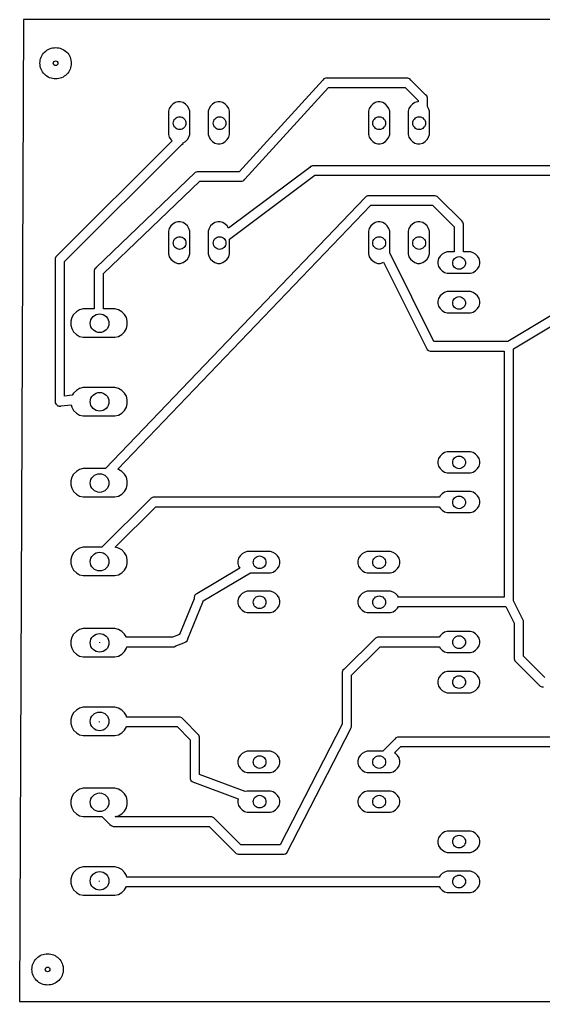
# Model space of a CAD drawing. Extents: x 0.23 to 3.83, y -3 to -0.54.
# Drawn here: x 0.234 to 1.544, y -3 to -0.543 of the extents above; entities that cross this region are included whole.
import ezdxf

# ---------------------------------------------------------------- set-up
doc = ezdxf.new("R2010")
doc.units = 0
doc.header["$LTSCALE"] = 100
doc.layers.add('LAYER_1', color=1, linetype='CONTINUOUS')
doc.layers.add('LAYER_2', color=7, linetype='CONTINUOUS')

msp = doc.modelspace()

# ---------------------------------------------------------------- linework, layer by layer
at = {"layer": 'LAYER_1', "color": 7}
msp.add_lwpolyline([(0.234427, -3.000424), (3.819427, -3.000424), (3.829427, -0.542924), (0.244427, -0.542924), (0.234427, -3.000424)], close=True, dxfattribs=at)
for points in [[(0.285261, -0.652091, -0.199588), (0.296732, -0.624396, -0.199589), (0.324427, -0.612924)], [(0.324427, -0.612924, -0.199589), (0.352122, -0.624396, -0.199589), (0.363594, -0.652091)], [(0.324427, -0.691258, -0.199589), (0.296732, -0.679786, -0.199589), (0.285261, -0.652091)], [(0.318594, -0.652091, -0.199588), (0.320302, -0.647966, -0.199589), (0.324427, -0.646258)], [(0.318594, -0.652091, -0.199588), (0.320302, -0.647966, -0.199589), (0.324427, -0.646258)], [(0.324427, -0.657924, -0.199589), (0.320302, -0.656216, -0.199589), (0.318594, -0.652091)], [(0.324427, -0.657924, -0.199589), (0.320302, -0.656216, -0.199589), (0.318594, -0.652091)], [(0.324427, -0.646258, -0.199589), (0.328552, -0.647966, -0.199589), (0.330261, -0.652091)], [(0.324427, -0.646258, -0.199589), (0.328552, -0.647966, -0.199589), (0.330261, -0.652091)], [(0.330261, -0.652091, -0.199589), (0.328552, -0.656216, -0.199588), (0.324427, -0.657924)], [(0.363594, -0.652091, -0.199589), (0.352122, -0.679786, -0.199588), (0.324427, -0.691258)], [(0.330261, -0.652091, -0.199589), (0.328552, -0.656216, -0.199588), (0.324427, -0.657924)], [(0.618594, -0.802091, -0.199588), (0.623231, -0.790895, -0.199589), (0.634427, -0.786258)], [(0.634427, -0.786258, -0.199589), (0.645623, -0.790895, -0.199589), (0.650261, -0.802091)], [(0.718594, -0.802091, -0.199588), (0.723231, -0.790895, -0.199589), (0.734427, -0.786258)], [(0.734427, -0.786258, -0.199589), (0.745623, -0.790895, -0.199589), (0.750261, -0.802091)], [(1.117761, -0.802091, -0.199589), (1.122398, -0.790895, -0.199589), (1.133594, -0.786258)], [(1.133594, -0.786258, -0.199589), (1.14479, -0.790895, -0.199588), (1.149427, -0.802091)], [(1.217761, -0.802091, -0.199589), (1.222398, -0.790895, -0.199589), (1.233594, -0.786258)], [(1.233594, -0.786258, -0.199589), (1.24479, -0.790895, -0.199588), (1.249427, -0.802091)], [(0.634427, -0.817924, -0.199589), (0.623231, -0.813287, -0.199589), (0.618594, -0.802091)], [(0.650261, -0.802091, -0.199589), (0.645623, -0.813287, -0.199588), (0.634427, -0.817924)], [(0.734427, -0.817924, -0.199589), (0.723231, -0.813287, -0.199589), (0.718594, -0.802091)], [(0.750261, -0.802091, -0.199589), (0.745623, -0.813287, -0.199588), (0.734427, -0.817924)], [(1.133594, -0.817924, -0.199588), (1.122398, -0.813287, -0.199589), (1.117761, -0.802091)], [(1.149427, -0.802091, -0.199589), (1.14479, -0.813287, -0.199589), (1.133594, -0.817924)], [(1.233594, -0.817924, -0.199588), (1.222398, -0.813287, -0.199589), (1.217761, -0.802091)], [(1.249427, -0.802091, -0.199589), (1.24479, -0.813287, -0.199589), (1.233594, -0.817924)], [(0.618594, -1.102091, -0.199588), (0.623231, -1.090895, -0.199589), (0.634427, -1.086258)], [(0.634427, -1.117924, -0.199589), (0.623231, -1.113287, -0.199589), (0.618594, -1.102091)], [(0.634427, -1.086258, -0.199589), (0.645623, -1.090895, -0.199589), (0.650261, -1.102091)], [(0.650261, -1.102091, -0.199589), (0.645623, -1.113287, -0.199588), (0.634427, -1.117924)], [(0.718594, -1.102091, -0.199588), (0.723231, -1.090895, -0.199589), (0.734427, -1.086258)], [(0.734427, -1.117924, -0.199589), (0.723231, -1.113287, -0.199589), (0.718594, -1.102091)], [(0.734427, -1.086258, -0.199589), (0.745623, -1.090895, -0.199589), (0.750261, -1.102091)], [(0.750261, -1.102091, -0.199589), (0.745623, -1.113287, -0.199588), (0.734427, -1.117924)], [(1.117761, -1.102091, -0.199589), (1.122398, -1.090895, -0.199589), (1.133594, -1.086258)], [(1.133594, -1.117924, -0.199588), (1.122398, -1.113287, -0.199589), (1.117761, -1.102091)], [(1.133594, -1.086258, -0.199589), (1.14479, -1.090895, -0.199588), (1.149427, -1.102091)], [(1.149427, -1.102091, -0.199589), (1.14479, -1.113287, -0.199589), (1.133594, -1.117924)], [(1.217761, -1.102091, -0.199589), (1.222398, -1.090895, -0.199589), (1.233594, -1.086258)], [(1.233594, -1.117924, -0.199588), (1.222398, -1.113287, -0.199589), (1.217761, -1.102091)], [(1.233594, -1.086258, -0.199589), (1.24479, -1.090895, -0.199588), (1.249427, -1.102091)], [(1.249427, -1.102091, -0.199589), (1.24479, -1.113287, -0.199589), (1.233594, -1.117924)], [(1.317761, -1.152091, -0.199589), (1.322398, -1.140895, -0.199589), (1.333594, -1.136258)], [(1.333594, -1.167924, -0.199588), (1.322398, -1.163287, -0.199589), (1.317761, -1.152091)], [(1.333594, -1.136258, -0.199589), (1.34479, -1.140895, -0.199588), (1.349427, -1.152091)], [(1.349427, -1.152091, -0.199589), (1.34479, -1.163287, -0.199589), (1.333594, -1.167924)], [(1.317761, -1.252091, -0.199589), (1.322398, -1.240895, -0.199589), (1.333594, -1.236258)], [(1.333594, -1.267924, -0.199588), (1.322398, -1.263287, -0.199589), (1.317761, -1.252091)], [(1.333594, -1.236258, -0.199589), (1.34479, -1.240895, -0.199588), (1.349427, -1.252091)], [(1.349427, -1.252091, -0.199589), (1.34479, -1.263287, -0.199589), (1.333594, -1.267924)], [(0.411094, -1.302924, -0.199589), (0.417928, -1.286425, -0.199589), (0.434427, -1.279591)], [(0.434427, -1.279591, -0.199589), (0.450926, -1.286425, -0.199589), (0.457761, -1.302924)], [(0.434427, -1.326258, -0.199589), (0.417928, -1.319423, -0.199589), (0.411094, -1.302924)], [(0.457761, -1.302924, -0.199589), (0.450926, -1.319423, -0.199589), (0.434427, -1.326258)], [(0.411094, -1.499591, -0.199589), (0.417928, -1.483092, -0.199589), (0.434427, -1.476258)], [(0.434427, -1.476258, -0.199589), (0.450926, -1.483092, -0.199589), (0.457761, -1.499591)], [(0.434427, -1.522924, -0.199589), (0.417928, -1.51609, -0.199589), (0.411094, -1.499591)], [(0.457761, -1.499591, -0.199589), (0.450926, -1.51609, -0.199589), (0.434427, -1.522924)], [(1.317761, -1.651258, -0.199588), (1.322398, -1.640062, -0.199589), (1.333594, -1.635424)], [(1.333594, -1.635424, -0.199589), (1.34479, -1.640062, -0.199588), (1.349427, -1.651258)], [(1.333594, -1.667091, -0.199589), (1.322398, -1.662453, -0.199588), (1.317761, -1.651258)], [(1.349427, -1.651258, -0.199588), (1.34479, -1.662453, -0.199589), (1.333594, -1.667091)], [(0.411094, -1.702924, -0.199589), (0.417928, -1.686425, -0.199589), (0.434427, -1.679591)], [(0.434427, -1.679591, -0.199589), (0.450926, -1.686425, -0.199589), (0.457761, -1.702924)], [(0.434427, -1.726258, -0.199589), (0.417928, -1.719423, -0.199589), (0.411094, -1.702924)], [(0.457761, -1.702924, -0.199589), (0.450926, -1.719423, -0.199589), (0.434427, -1.726258)], [(1.317761, -1.751258, -0.199588), (1.322398, -1.740062, -0.199589), (1.333594, -1.735424)], [(1.333594, -1.735424, -0.199589), (1.34479, -1.740062, -0.199588), (1.349427, -1.751258)], [(1.333594, -1.767091, -0.199589), (1.322398, -1.762453, -0.199588), (1.317761, -1.751258)], [(1.349427, -1.751258, -0.199588), (1.34479, -1.762453, -0.199589), (1.333594, -1.767091)], [(0.411094, -1.899591, -0.199589), (0.417928, -1.883092, -0.199589), (0.434427, -1.876258)], [(0.434427, -1.876258, -0.199589), (0.450926, -1.883092, -0.199589), (0.457761, -1.899591)], [(0.818594, -1.901258, -0.199588), (0.823231, -1.890062, -0.199589), (0.834427, -1.885424)], [(0.834427, -1.885424, -0.199589), (0.845623, -1.890062, -0.199588), (0.850261, -1.901258)], [(1.117761, -1.901258, -0.199588), (1.122398, -1.890062, -0.199589), (1.133594, -1.885424)], [(1.133594, -1.885424, -0.199589), (1.14479, -1.890062, -0.199588), (1.149427, -1.901258)], [(0.434427, -1.922924, -0.199589), (0.417928, -1.91609, -0.199589), (0.411094, -1.899591)], [(0.457761, -1.899591, -0.199589), (0.450926, -1.91609, -0.199589), (0.434427, -1.922924)], [(0.834427, -1.917091, -0.199589), (0.823231, -1.912453, -0.199588), (0.818594, -1.901258)], [(0.850261, -1.901258, -0.199588), (0.845623, -1.912453, -0.199589), (0.834427, -1.917091)], [(1.133594, -1.917091, -0.199589), (1.122398, -1.912453, -0.199588), (1.117761, -1.901258)], [(1.149427, -1.901258, -0.199588), (1.14479, -1.912453, -0.199589), (1.133594, -1.917091)], [(0.818594, -2.001258, -0.199588), (0.823231, -1.990062, -0.199589), (0.834427, -1.985424)], [(0.834427, -1.985424, -0.199589), (0.845623, -1.990062, -0.199588), (0.850261, -2.001258)], [(1.117761, -2.001258, -0.199588), (1.122398, -1.990062, -0.199589), (1.133594, -1.985424)], [(1.133594, -1.985424, -0.199589), (1.14479, -1.990062, -0.199588), (1.149427, -2.001258)], [(0.834427, -2.017091, -0.199589), (0.823231, -2.012453, -0.199588), (0.818594, -2.001258)], [(0.850261, -2.001258, -0.199588), (0.845623, -2.012453, -0.199589), (0.834427, -2.017091)], [(1.133594, -2.017091, -0.199589), (1.122398, -2.012453, -0.199588), (1.117761, -2.001258)], [(1.149427, -2.001258, -0.199588), (1.14479, -2.012453, -0.199589), (1.133594, -2.017091)], [(0.411094, -2.102924, -0.199589), (0.417928, -2.086425, -0.199589), (0.434427, -2.079591)], [(0.434427, -2.079591, -0.199589), (0.450926, -2.086425, -0.199589), (0.457761, -2.102924)], [(1.317761, -2.101258, -0.199588), (1.322398, -2.090062, -0.199589), (1.333594, -2.085424)], [(1.333594, -2.085424, -0.199589), (1.34479, -2.090062, -0.199588), (1.349427, -2.101258)], [(0.434427, -2.126258, -0.199589), (0.417928, -2.119423, -0.199589), (0.411094, -2.102924)], [(0.457761, -2.102924, -0.199589), (0.450926, -2.119423, -0.199589), (0.434427, -2.126258)], [(1.333594, -2.117091, -0.199589), (1.322398, -2.112453, -0.199588), (1.317761, -2.101258)], [(1.349427, -2.101258, -0.199588), (1.34479, -2.112453, -0.199589), (1.333594, -2.117091)], [(1.317761, -2.201258, -0.199588), (1.322398, -2.190062, -0.199589), (1.333594, -2.185424)], [(1.333594, -2.185424, -0.199589), (1.34479, -2.190062, -0.199588), (1.349427, -2.201258)], [(1.333594, -2.217091, -0.199589), (1.322398, -2.212453, -0.199588), (1.317761, -2.201258)], [(1.349427, -2.201258, -0.199588), (1.34479, -2.212453, -0.199589), (1.333594, -2.217091)], [(0.411094, -2.299591, -0.199589), (0.417928, -2.283092, -0.199589), (0.434427, -2.276258)], [(0.434427, -2.276258, -0.199589), (0.450926, -2.283092, -0.199589), (0.457761, -2.299591)], [(0.434427, -2.322924, -0.199589), (0.417928, -2.31609, -0.199589), (0.411094, -2.299591)], [(0.457761, -2.299591, -0.199589), (0.450926, -2.31609, -0.199589), (0.434427, -2.322924)], [(0.818594, -2.401258, -0.199588), (0.823231, -2.390062, -0.199589), (0.834427, -2.385424)], [(0.834427, -2.417091, -0.199589), (0.823231, -2.412453, -0.199588), (0.818594, -2.401258)], [(0.834427, -2.385424, -0.199589), (0.845623, -2.390062, -0.199588), (0.850261, -2.401258)], [(0.850261, -2.401258, -0.199588), (0.845623, -2.412453, -0.199589), (0.834427, -2.417091)], [(1.117761, -2.401258, -0.199588), (1.122398, -2.390062, -0.199589), (1.133594, -2.385424)], [(1.133594, -2.417091, -0.199589), (1.122398, -2.412453, -0.199588), (1.117761, -2.401258)], [(1.133594, -2.385424, -0.199589), (1.14479, -2.390062, -0.199588), (1.149427, -2.401258)], [(1.149427, -2.401258, -0.199588), (1.14479, -2.412453, -0.199589), (1.133594, -2.417091)], [(0.411094, -2.502091, -0.199589), (0.417928, -2.485592, -0.199589), (0.434427, -2.478758)], [(0.434427, -2.478758, -0.199589), (0.450926, -2.485592, -0.199589), (0.457761, -2.502091)], [(0.434427, -2.525424, -0.199589), (0.417928, -2.51859, -0.199589), (0.411094, -2.502091)], [(0.457761, -2.502091, -0.199589), (0.450926, -2.51859, -0.199589), (0.434427, -2.525424)], [(0.818594, -2.500424, -0.199589), (0.823231, -2.489228, -0.199589), (0.834427, -2.484591)], [(0.834427, -2.516258, -0.199589), (0.823231, -2.51162, -0.199588), (0.818594, -2.500424)], [(0.834427, -2.484591, -0.199588), (0.845623, -2.489228, -0.199589), (0.850261, -2.500424)], [(0.850261, -2.500424, -0.199589), (0.845623, -2.51162, -0.199589), (0.834427, -2.516258)], [(1.117761, -2.500424, -0.199589), (1.122398, -2.489228, -0.199588), (1.133594, -2.484591)], [(1.133594, -2.516258, -0.199589), (1.122398, -2.51162, -0.199589), (1.117761, -2.500424)], [(1.133594, -2.484591, -0.199589), (1.14479, -2.489228, -0.199589), (1.149427, -2.500424)], [(1.149427, -2.500424, -0.199588), (1.14479, -2.51162, -0.199589), (1.133594, -2.516258)], [(1.317761, -2.600424, -0.199589), (1.322398, -2.589228, -0.199588), (1.333594, -2.584591)], [(1.333594, -2.616258, -0.199589), (1.322398, -2.61162, -0.199589), (1.317761, -2.600424)], [(1.333594, -2.584591, -0.199589), (1.34479, -2.589228, -0.199589), (1.349427, -2.600424)], [(1.349427, -2.600424, -0.199588), (1.34479, -2.61162, -0.199589), (1.333594, -2.616258)], [(0.411094, -2.698758, -0.199588), (0.417928, -2.682258, -0.199589), (0.434427, -2.675424)], [(0.434427, -2.675424, -0.199589), (0.450926, -2.682258, -0.199588), (0.457761, -2.698758)], [(0.434427, -2.722091, -0.199589), (0.417928, -2.715257, -0.199588), (0.411094, -2.698758)], [(0.457761, -2.698758, -0.199588), (0.450926, -2.715257, -0.199589), (0.434427, -2.722091)], [(1.317761, -2.700424, -0.199589), (1.322398, -2.689228, -0.199588), (1.333594, -2.684591)], [(1.333594, -2.716258, -0.199589), (1.322398, -2.71162, -0.199589), (1.317761, -2.700424)], [(1.333594, -2.684591, -0.199589), (1.34479, -2.689228, -0.199589), (1.349427, -2.700424)], [(1.349427, -2.700424, -0.199588), (1.34479, -2.71162, -0.199589), (1.333594, -2.716258)], [(0.265261, -2.920424, -0.199589), (0.276732, -2.892729, -0.199589), (0.304427, -2.881258)], [(0.304427, -2.881258, -0.199588), (0.332122, -2.892729, -0.199589), (0.343594, -2.920424)], [(0.304427, -2.959591, -0.199589), (0.276732, -2.948119, -0.199588), (0.265261, -2.920424)], [(0.298594, -2.920424, -0.199589), (0.300302, -2.916299, -0.199589), (0.304427, -2.914591)], [(0.298594, -2.920424, -0.199589), (0.300302, -2.916299, -0.199589), (0.304427, -2.914591)], [(0.304427, -2.926258, -0.199589), (0.300302, -2.924549, -0.199588), (0.298594, -2.920424)], [(0.304427, -2.926258, -0.199589), (0.300302, -2.924549, -0.199588), (0.298594, -2.920424)], [(0.304427, -2.914591, -0.199588), (0.308552, -2.916299, -0.199589), (0.310261, -2.920424)], [(0.304427, -2.914591, -0.199588), (0.308552, -2.916299, -0.199589), (0.310261, -2.920424)], [(0.310261, -2.920424, -0.199589), (0.308552, -2.924549, -0.199589), (0.304427, -2.926258)], [(0.310261, -2.920424, -0.199589), (0.308552, -2.924549, -0.199589), (0.304427, -2.926258)], [(0.343594, -2.920424, -0.199589), (0.332122, -2.948119, -0.199589), (0.304427, -2.959591)]]:
    msp.add_lwpolyline(points, format="xyb", dxfattribs=at)
for points in [[(0.434427, -2.101258), (0.434427, -2.102924)], [(0.434427, -2.301258), (0.434427, -2.299591)], [(0.434427, -2.700424), (0.434427, -2.698758)]]:
    msp.add_lwpolyline(points, dxfattribs=at)
at = {"layer": 'LAYER_2', "color": 4}
for points in [[(0.420693, -1.267178), (0.393134, -1.267178), (0.384276, -1.269147), (0.376402, -1.274068), (0.369512, -1.280958), (0.364591, -1.288832), (0.362622, -1.29769), (0.362622, -1.307532), (0.364591, -1.316391), (0.369512, -1.324265), (0.376402, -1.331154), (0.384276, -1.336076), (0.393134, -1.338044), (0.472858, -1.338044), (0.481717, -1.336076), (0.489591, -1.331154), (0.49648, -1.324265), (0.501402, -1.316391), (0.50337, -1.307532), (0.50337, -1.29769), (0.501402, -1.288832), (0.49648, -1.280958), (0.489591, -1.274068), (0.481717, -1.269147), (0.472858, -1.267178), (0.444315, -1.267178), (0.444315, -1.178788), (0.685256, -0.947296), (0.78585, -0.947296), (0.789787, -0.947296), (0.790772, -0.947296), (0.794709, -0.945328), (0.797661, -0.942375), (0.797861, -0.941876), (1.006835, -0.713044), (1.198252, -0.713044), (1.230732, -0.745524), (1.230732, -0.748477), (1.229748, -0.748477), (1.222858, -0.750446), (1.216953, -0.754383), (1.212032, -0.759304), (1.208095, -0.765209), (1.206126, -0.772099), (1.206126, -0.83017), (1.208095, -0.83706), (1.212032, -0.842965), (1.216953, -0.847887), (1.222858, -0.851824), (1.229748, -0.853792), (1.235654, -0.853792), (1.242543, -0.851824), (1.248449, -0.847887), (1.25337, -0.842965), (1.257307, -0.83706), (1.259276, -0.83017), (1.259276, -0.772099), (1.257307, -0.765209), (1.254354, -0.76078), (1.254354, -0.742572), (1.254354, -0.738635), (1.252386, -0.733713), (1.249433, -0.730761), (1.213016, -0.694343), (1.210063, -0.691391), (1.205142, -0.689422), (1.201205, -0.689422), (1.004354, -0.689422), (1.000417, -0.689422), (0.999433, -0.689422), (0.995496, -0.691391), (0.992543, -0.694343), (0.992344, -0.694843), (0.783369, -0.923674), (0.683488, -0.923674), (0.678567, -0.923674), (0.673646, -0.925643), (0.425821, -1.163749), (0.425614, -1.163832), (0.422661, -1.166784), (0.420693, -1.170721), (0.420693, -1.171706), (0.420693, -1.175643), (0.420693, -1.267178)], [(0.36331, -1.507478), (0.364591, -1.513241), (0.369512, -1.521115), (0.376402, -1.528005), (0.384276, -1.532926), (0.393134, -1.534895), (0.472858, -1.534895), (0.481717, -1.532926), (0.489591, -1.528005), (0.49648, -1.521115), (0.501402, -1.513241), (0.50337, -1.504383), (0.50337, -1.49454), (0.501402, -1.485682), (0.49648, -1.477808), (0.489591, -1.470918), (0.481717, -1.465997), (0.472858, -1.464028), (0.393134, -1.464028), (0.384276, -1.465997), (0.376402, -1.470918), (0.369512, -1.477808), (0.366076, -1.483306), (0.346874, -1.485152), (0.346874, -1.1481), (0.640165, -0.855767), (0.640181, -0.855761), (0.643134, -0.852808), (0.643671, -0.851466), (0.649039, -0.847887), (0.653961, -0.842965), (0.657898, -0.83706), (0.659866, -0.83017), (0.659866, -0.772099), (0.657898, -0.765209), (0.653961, -0.759304), (0.649039, -0.754383), (0.643134, -0.750446), (0.636244, -0.748477), (0.630339, -0.748477), (0.623449, -0.750446), (0.617543, -0.754383), (0.612622, -0.759304), (0.608685, -0.765209), (0.606717, -0.772099), (0.606717, -0.83017), (0.608685, -0.83706), (0.612622, -0.842965), (0.61605, -0.846393), (0.328189, -1.133313), (0.328173, -1.13332), (0.325221, -1.136272), (0.323252, -1.141194), (0.323252, -1.145131), (0.323252, -1.497493), (0.323252, -1.500446), (0.323252, -1.502414), (0.324939, -1.504664), (0.325221, -1.505367), (0.326205, -1.506351), (0.328173, -1.50832), (0.329158, -1.509304), (0.33211, -1.509895), (0.333095, -1.510288), (0.334079, -1.510288), (0.337032, -1.510288), (0.337966, -1.509914), (0.36331, -1.507478)], [(0.759276, -0.83017), (0.759276, -0.772099), (0.757307, -0.765209), (0.75337, -0.759304), (0.748449, -0.754383), (0.742543, -0.750446), (0.735654, -0.748477), (0.729748, -0.748477), (0.722858, -0.750446), (0.716953, -0.754383), (0.712032, -0.759304), (0.708095, -0.765209), (0.706126, -0.772099), (0.706126, -0.83017), (0.708095, -0.83706), (0.712032, -0.842965), (0.716953, -0.847887), (0.722858, -0.851824), (0.729748, -0.853792), (0.735654, -0.853792), (0.742543, -0.851824), (0.748449, -0.847887), (0.75337, -0.842965), (0.757307, -0.83706), (0.759276, -0.83017)], [(1.159866, -0.83017), (1.159866, -0.772099), (1.157898, -0.765209), (1.153961, -0.759304), (1.149039, -0.754383), (1.143134, -0.750446), (1.136244, -0.748477), (1.130339, -0.748477), (1.123449, -0.750446), (1.117543, -0.754383), (1.112622, -0.759304), (1.108685, -0.765209), (1.106717, -0.772099), (1.106717, -0.83017), (1.108685, -0.83706), (1.112622, -0.842965), (1.117543, -0.847887), (1.123449, -0.851824), (1.130339, -0.853792), (1.136244, -0.853792), (1.143134, -0.851824), (1.149039, -0.847887), (1.153961, -0.842965), (1.157898, -0.83706), (1.159866, -0.83017)], [(0.449034, -1.666784), (0.393134, -1.666784), (0.384276, -1.668753), (0.376402, -1.673674), (0.369512, -1.680564), (0.364591, -1.688438), (0.362622, -1.697296), (0.362622, -1.707139), (0.364591, -1.715997), (0.369512, -1.723871), (0.376402, -1.730761), (0.384276, -1.735682), (0.393134, -1.73765), (0.472858, -1.73765), (0.481717, -1.735682), (0.489591, -1.730761), (0.49648, -1.723871), (0.501402, -1.715997), (0.50337, -1.707139), (0.50337, -1.697296), (0.501402, -1.688438), (0.49648, -1.680564), (0.489591, -1.673674), (0.481717, -1.668753), (0.480214, -1.668419), (1.112834, -1.007335), (1.26715, -1.007335), (1.321284, -1.061469), (1.321284, -1.124461), (1.303567, -1.124461), (1.296677, -1.12643), (1.290772, -1.130367), (1.28585, -1.135288), (1.281913, -1.141194), (1.279945, -1.148084), (1.279945, -1.153989), (1.281913, -1.160879), (1.28585, -1.166784), (1.290772, -1.171706), (1.296677, -1.175643), (1.303567, -1.177611), (1.361638, -1.177611), (1.368528, -1.175643), (1.374433, -1.171706), (1.379354, -1.166784), (1.383291, -1.160879), (1.38526, -1.153989), (1.38526, -1.148084), (1.383291, -1.141194), (1.379354, -1.135288), (1.374433, -1.130367), (1.368528, -1.12643), (1.361638, -1.124461), (1.344906, -1.124461), (1.344906, -1.058517), (1.344906, -1.05458), (1.342937, -1.049658), (1.339984, -1.046706), (1.281913, -0.988635), (1.278961, -0.985682), (1.274039, -0.983713), (1.270102, -0.983713), (1.109669, -0.983713), (1.105732, -0.983713), (1.104748, -0.983713), (1.100811, -0.985682), (1.097858, -0.988635), (1.097767, -0.988863), (0.449034, -1.666784)], [(0.659866, -1.129383), (0.659866, -1.072296), (0.657898, -1.065406), (0.653961, -1.059501), (0.649039, -1.05458), (0.643134, -1.050643), (0.636244, -1.048674), (0.630339, -1.048674), (0.623449, -1.050643), (0.617543, -1.05458), (0.612622, -1.059501), (0.608685, -1.065406), (0.606717, -1.072296), (0.606717, -1.129383), (0.608685, -1.136272), (0.612622, -1.142178), (0.617543, -1.147099), (0.623449, -1.151036), (0.630339, -1.153005), (0.636244, -1.153005), (0.643134, -1.151036), (0.649039, -1.147099), (0.653961, -1.142178), (0.657898, -1.136272), (0.659866, -1.129383)], [(1.259276, -1.129383), (1.259276, -1.072296), (1.257307, -1.065406), (1.25337, -1.059501), (1.248449, -1.05458), (1.242543, -1.050643), (1.235654, -1.048674), (1.229748, -1.048674), (1.222858, -1.050643), (1.216953, -1.05458), (1.212032, -1.059501), (1.208095, -1.065406), (1.206126, -1.072296), (1.206126, -1.129383), (1.208095, -1.136272), (1.212032, -1.142178), (1.216953, -1.147099), (1.222858, -1.151036), (1.229748, -1.153005), (1.235654, -1.153005), (1.242543, -1.151036), (1.248449, -1.147099), (1.25337, -1.142178), (1.257307, -1.136272), (1.259276, -1.129383)], [(1.361638, -1.223871), (1.303567, -1.223871), (1.296677, -1.225839), (1.290772, -1.229776), (1.28585, -1.234698), (1.281913, -1.240603), (1.279945, -1.247493), (1.279945, -1.253398), (1.281913, -1.260288), (1.28585, -1.266194), (1.290772, -1.271115), (1.296677, -1.275052), (1.303567, -1.277021), (1.361638, -1.277021), (1.368528, -1.275052), (1.374433, -1.271115), (1.379354, -1.266194), (1.383291, -1.260288), (1.38526, -1.253398), (1.38526, -1.247493), (1.383291, -1.240603), (1.379354, -1.234698), (1.374433, -1.229776), (1.368528, -1.225839), (1.361638, -1.223871)], [(1.361638, -1.624461), (1.303567, -1.624461), (1.296677, -1.62643), (1.290772, -1.630367), (1.28585, -1.635288), (1.281913, -1.641194), (1.279945, -1.648084), (1.279945, -1.653989), (1.281913, -1.660879), (1.28585, -1.666784), (1.290772, -1.671706), (1.296677, -1.675643), (1.303567, -1.677611), (1.361638, -1.677611), (1.368528, -1.675643), (1.374433, -1.671706), (1.379354, -1.666784), (1.383291, -1.660879), (1.38526, -1.653989), (1.38526, -1.648084), (1.383291, -1.641194), (1.379354, -1.635288), (1.374433, -1.630367), (1.368528, -1.62643), (1.361638, -1.624461)], [(0.440378, -1.863635), (0.393134, -1.863635), (0.384276, -1.865603), (0.376402, -1.870524), (0.369512, -1.877414), (0.364591, -1.885288), (0.362622, -1.894147), (0.362622, -1.903989), (0.364591, -1.912847), (0.369512, -1.920721), (0.376402, -1.927611), (0.384276, -1.932532), (0.393134, -1.934501), (0.472858, -1.934501), (0.481717, -1.932532), (0.489591, -1.927611), (0.49648, -1.920721), (0.501402, -1.912847), (0.50337, -1.903989), (0.50337, -1.894147), (0.501402, -1.885288), (0.49648, -1.877414), (0.489591, -1.870524), (0.481717, -1.865603), (0.473664, -1.863814), (0.575221, -1.762257), (1.283226, -1.762257), (1.28585, -1.766194), (1.290772, -1.771115), (1.296677, -1.775052), (1.303567, -1.777021), (1.361638, -1.777021), (1.368528, -1.775052), (1.374433, -1.771115), (1.379354, -1.766194), (1.383291, -1.760288), (1.38526, -1.753398), (1.38526, -1.747493), (1.383291, -1.740603), (1.379354, -1.734698), (1.374433, -1.729776), (1.368528, -1.725839), (1.361638, -1.723871), (1.303567, -1.723871), (1.296677, -1.725839), (1.290772, -1.729776), (1.28585, -1.734698), (1.283226, -1.738635), (0.572268, -1.738635), (0.568331, -1.738635), (0.56341, -1.740603), (0.560457, -1.743556), (0.440378, -1.863635)], [(0.811378, -1.927611), (0.861638, -1.927611), (0.868528, -1.925643), (0.874433, -1.921706), (0.879354, -1.916784), (0.883291, -1.910879), (0.88526, -1.903989), (0.88526, -1.898084), (0.883291, -1.891194), (0.879354, -1.885288), (0.874433, -1.880367), (0.868528, -1.87643), (0.861638, -1.874461), (0.803567, -1.874461), (0.796677, -1.87643), (0.790772, -1.880367), (0.78585, -1.885288), (0.781913, -1.891194), (0.779945, -1.898084), (0.779945, -1.903989), (0.781913, -1.910879), (0.785074, -1.915619), (0.677602, -1.979966), (0.675614, -1.980761), (0.67463, -1.981745), (0.672661, -1.983713), (0.672099, -1.98512), (0.671677, -1.985682), (0.671349, -1.986994), (0.670693, -1.988635), (0.670693, -1.989619), (0.670693, -1.992478), (0.6342, -2.081972), (0.616559, -2.089028), (0.501402, -2.089028), (0.49648, -2.081154), (0.489591, -2.074265), (0.481717, -2.069343), (0.472858, -2.067375), (0.393134, -2.067375), (0.384276, -2.069343), (0.376402, -2.074265), (0.369512, -2.081154), (0.364591, -2.089028), (0.362622, -2.097887), (0.362622, -2.107729), (0.364591, -2.116587), (0.369512, -2.124461), (0.376402, -2.131351), (0.384276, -2.136272), (0.393134, -2.138241), (0.472858, -2.138241), (0.481717, -2.136272), (0.489591, -2.131351), (0.49648, -2.124461), (0.501402, -2.116587), (0.502277, -2.11265), (0.615575, -2.11265), (0.620496, -2.11265), (0.625417, -2.110682), (0.645102, -2.102808), (0.650024, -2.100839), (0.652976, -2.097887), (0.654945, -2.09395), (0.654945, -2.093059), (0.692282, -2.001495), (0.692347, -2.00143), (0.693689, -1.998075), (0.811378, -1.927611)], [(1.161835, -1.874461), (1.103764, -1.874461), (1.096874, -1.87643), (1.090969, -1.880367), (1.086047, -1.885288), (1.08211, -1.891194), (1.080142, -1.898084), (1.080142, -1.903989), (1.08211, -1.910879), (1.086047, -1.916784), (1.090969, -1.921706), (1.096874, -1.925643), (1.103764, -1.927611), (1.161835, -1.927611), (1.168724, -1.925643), (1.17463, -1.921706), (1.179551, -1.916784), (1.183488, -1.910879), (1.185457, -1.903989), (1.185457, -1.898084), (1.183488, -1.891194), (1.179551, -1.885288), (1.17463, -1.880367), (1.168724, -1.87643), (1.161835, -1.874461)], [(0.861638, -1.973871), (0.803567, -1.973871), (0.796677, -1.975839), (0.790772, -1.979776), (0.78585, -1.984698), (0.781913, -1.990603), (0.779945, -1.997493), (0.779945, -2.003398), (0.781913, -2.010288), (0.78585, -2.016194), (0.790772, -2.021115), (0.796677, -2.025052), (0.803567, -2.027021), (0.861638, -2.027021), (0.868528, -2.025052), (0.874433, -2.021115), (0.879354, -2.016194), (0.883291, -2.010288), (0.88526, -2.003398), (0.88526, -1.997493), (0.883291, -1.990603), (0.879354, -1.984698), (0.874433, -1.979776), (0.868528, -1.975839), (0.861638, -1.973871)], [(0.473664, -2.537668), (0.481717, -2.535879), (0.489591, -2.530958), (0.49648, -2.524068), (0.501402, -2.516194), (0.50337, -2.507335), (0.50337, -2.497493), (0.501402, -2.488635), (0.49648, -2.480761), (0.489591, -2.473871), (0.481717, -2.46895), (0.472858, -2.466981), (0.393134, -2.466981), (0.384276, -2.46895), (0.376402, -2.473871), (0.369512, -2.480761), (0.364591, -2.488635), (0.362622, -2.497493), (0.362622, -2.507335), (0.364591, -2.516194), (0.369512, -2.524068), (0.376402, -2.530958), (0.384276, -2.535879), (0.393134, -2.537847), (0.440378, -2.537847), (0.460063, -2.557532), (0.463016, -2.560485), (0.467937, -2.562454), (0.471874, -2.562454), (0.708095, -2.562454), (0.773055, -2.627414), (0.776008, -2.630367), (0.780929, -2.632335), (0.784866, -2.632335), (0.890181, -2.632335), (0.894118, -2.632335), (0.895102, -2.632335), (0.896087, -2.631942), (0.899039, -2.631351), (0.902976, -2.628398), (1.062324, -2.317476), (1.062425, -2.317375), (1.0626, -2.316937), (1.064394, -2.313438), (1.064394, -2.312454), (1.064394, -2.309501), (1.064394, -2.183576), (1.136184, -2.11265), (1.283226, -2.11265), (1.28585, -2.116587), (1.290772, -2.121509), (1.296677, -2.125446), (1.303567, -2.127414), (1.361638, -2.127414), (1.368528, -2.125446), (1.374433, -2.121509), (1.379354, -2.116587), (1.383291, -2.110682), (1.38526, -2.103792), (1.38526, -2.097887), (1.383291, -2.090997), (1.379354, -2.085091), (1.374433, -2.08017), (1.368528, -2.076233), (1.361638, -2.074265), (1.303567, -2.074265), (1.296677, -2.076233), (1.290772, -2.08017), (1.28585, -2.085091), (1.283226, -2.089028), (1.133291, -2.089028), (1.129354, -2.089028), (1.124433, -2.090997), (1.045753, -2.168729), (1.045693, -2.168753), (1.04274, -2.171706), (1.040772, -2.176627), (1.040772, -2.180564), (1.040772, -2.306452), (0.885863, -2.608713), (0.787819, -2.608713), (0.722858, -2.543753), (0.719906, -2.5408), (0.714984, -2.538832), (0.711047, -2.538832), (0.474827, -2.538832), (0.473664, -2.537668)], [(1.361638, -2.174658), (1.303567, -2.174658), (1.296677, -2.176627), (1.290772, -2.180564), (1.28585, -2.185485), (1.281913, -2.191391), (1.279945, -2.19828), (1.279945, -2.204186), (1.281913, -2.211076), (1.28585, -2.216981), (1.290772, -2.221902), (1.296677, -2.225839), (1.303567, -2.227808), (1.361638, -2.227808), (1.368528, -2.225839), (1.374433, -2.221902), (1.379354, -2.216981), (1.383291, -2.211076), (1.38526, -2.204186), (1.38526, -2.19828), (1.383291, -2.191391), (1.379354, -2.185485), (1.374433, -2.180564), (1.368528, -2.176627), (1.361638, -2.174658)], [(0.781117, -2.493391), (0.779945, -2.497493), (0.779945, -2.503398), (0.781913, -2.510288), (0.78585, -2.516194), (0.790772, -2.521115), (0.796677, -2.525052), (0.803567, -2.527021), (0.861638, -2.527021), (0.868528, -2.525052), (0.874433, -2.521115), (0.879354, -2.516194), (0.883291, -2.510288), (0.88526, -2.503398), (0.88526, -2.497493), (0.883291, -2.490603), (0.879354, -2.484698), (0.874433, -2.479776), (0.868528, -2.475839), (0.861638, -2.473871), (0.803567, -2.473871), (0.798491, -2.475321), (0.684473, -2.432308), (0.684473, -2.34395), (0.684473, -2.339028), (0.682504, -2.334107), (0.64318, -2.293869), (0.643134, -2.293753), (0.640181, -2.2908), (0.636244, -2.288832), (0.63526, -2.288832), (0.631323, -2.288832), (0.502058, -2.288832), (0.501402, -2.285879), (0.49648, -2.278005), (0.489591, -2.271115), (0.481717, -2.266194), (0.472858, -2.264225), (0.393134, -2.264225), (0.384276, -2.266194), (0.376402, -2.271115), (0.369512, -2.278005), (0.364591, -2.285879), (0.362622, -2.294737), (0.362622, -2.30458), (0.364591, -2.313438), (0.369512, -2.321312), (0.376402, -2.328202), (0.384276, -2.333123), (0.393134, -2.335091), (0.472858, -2.335091), (0.481717, -2.333123), (0.489591, -2.328202), (0.49648, -2.321312), (0.501402, -2.313438), (0.50162, -2.312454), (0.628258, -2.312454), (0.66085, -2.345804), (0.66085, -2.438438), (0.66085, -2.442375), (0.66085, -2.443359), (0.662819, -2.447296), (0.665772, -2.450249), (0.670693, -2.452217), (0.671974, -2.452217), (0.781117, -2.493391)], [(0.861638, -2.374461), (0.803567, -2.374461), (0.796677, -2.37643), (0.790772, -2.380367), (0.78585, -2.385288), (0.781913, -2.391194), (0.779945, -2.398084), (0.779945, -2.403989), (0.781913, -2.410879), (0.78585, -2.416784), (0.790772, -2.421706), (0.796677, -2.425643), (0.803567, -2.427611), (0.861638, -2.427611), (0.868528, -2.425643), (0.874433, -2.421706), (0.879354, -2.416784), (0.883291, -2.410879), (0.88526, -2.403989), (0.88526, -2.398084), (0.883291, -2.391194), (0.879354, -2.385288), (0.874433, -2.380367), (0.868528, -2.37643), (0.861638, -2.374461)], [(1.161835, -2.473871), (1.103764, -2.473871), (1.096874, -2.475839), (1.090969, -2.479776), (1.086047, -2.484698), (1.08211, -2.490603), (1.080142, -2.497493), (1.080142, -2.503398), (1.08211, -2.510288), (1.086047, -2.516194), (1.090969, -2.521115), (1.096874, -2.525052), (1.103764, -2.527021), (1.161835, -2.527021), (1.168724, -2.525052), (1.17463, -2.521115), (1.179551, -2.516194), (1.183488, -2.510288), (1.185457, -2.503398), (1.185457, -2.497493), (1.183488, -2.490603), (1.179551, -2.484698), (1.17463, -2.479776), (1.168724, -2.475839), (1.161835, -2.473871)], [(1.361638, -2.574265), (1.303567, -2.574265), (1.296677, -2.576233), (1.290772, -2.58017), (1.28585, -2.585091), (1.281913, -2.590997), (1.279945, -2.597887), (1.279945, -2.603792), (1.281913, -2.610682), (1.28585, -2.616587), (1.290772, -2.621509), (1.296677, -2.625446), (1.303567, -2.627414), (1.361638, -2.627414), (1.368528, -2.625446), (1.374433, -2.621509), (1.379354, -2.616587), (1.383291, -2.610682), (1.38526, -2.603792), (1.38526, -2.597887), (1.383291, -2.590997), (1.379354, -2.585091), (1.374433, -2.58017), (1.368528, -2.576233), (1.361638, -2.574265)], [(0.502277, -2.689422), (0.501402, -2.685485), (0.49648, -2.677611), (0.489591, -2.670721), (0.481717, -2.6658), (0.472858, -2.663832), (0.393134, -2.663832), (0.384276, -2.6658), (0.376402, -2.670721), (0.369512, -2.677611), (0.364591, -2.685485), (0.362622, -2.694343), (0.362622, -2.704186), (0.364591, -2.713044), (0.369512, -2.720918), (0.376402, -2.727808), (0.384276, -2.732729), (0.393134, -2.734698), (0.472858, -2.734698), (0.481717, -2.732729), (0.489591, -2.727808), (0.49648, -2.720918), (0.501402, -2.713044), (1.283226, -2.713044), (1.28585, -2.716981), (1.290772, -2.721902), (1.296677, -2.725839), (1.303567, -2.727808), (1.361638, -2.727808), (1.368528, -2.725839), (1.374433, -2.721902), (1.379354, -2.716981), (1.383291, -2.711076), (1.38526, -2.704186), (1.38526, -2.69828), (1.383291, -2.691391), (1.379354, -2.685485), (1.374433, -2.680564), (1.368528, -2.676627), (1.361638, -2.674658), (1.303567, -2.674658), (1.296677, -2.676627), (1.290772, -2.680564), (1.28585, -2.685485), (1.283226, -2.689422), (0.502277, -2.689422)]]:
    msp.add_lwpolyline(points, close=True, dxfattribs=at)
for points in [[(1.802583, -0.90891), (0.972858, -0.90891), (0.967937, -0.90891), (0.966953, -0.90891), (0.965312, -0.909566), (0.964, -0.909895), (0.963436, -0.910317), (0.962032, -0.910879), (0.960079, -0.912831), (0.756992, -1.064934), (0.75337, -1.059501), (0.748449, -1.05458), (0.742543, -1.050643), (0.735654, -1.048674), (0.729748, -1.048674), (0.722858, -1.050643), (0.716953, -1.05458), (0.712032, -1.059501), (0.708095, -1.065406), (0.706126, -1.072296), (0.706126, -1.129383), (0.708095, -1.136272), (0.712032, -1.142178), (0.716953, -1.147099), (0.722858, -1.151036), (0.729748, -1.153005), (0.735654, -1.153005), (0.742543, -1.151036), (0.748449, -1.147099), (0.75337, -1.142178), (0.757307, -1.136272), (0.759276, -1.129383), (0.759276, -1.092245), (0.972523, -0.932532), (1.800883, -0.932532)], [(1.563677, -1.283374), (1.455115, -1.348871), (1.270611, -1.348871), (1.159866, -1.126555), (1.159866, -1.072296), (1.157898, -1.065406), (1.153961, -1.059501), (1.149039, -1.05458), (1.143134, -1.050643), (1.136244, -1.048674), (1.130339, -1.048674), (1.123449, -1.050643), (1.117543, -1.05458), (1.112622, -1.059501), (1.108685, -1.065406), (1.106717, -1.072296), (1.106717, -1.129383), (1.108685, -1.136272), (1.112622, -1.142178), (1.117543, -1.147099), (1.123449, -1.151036), (1.130339, -1.153005), (1.136244, -1.153005), (1.143134, -1.151036), (1.144546, -1.150095), (1.25337, -1.368556), (1.257307, -1.371509), (1.261244, -1.372493), (1.266165, -1.372493), (1.446284, -1.372493), (1.446284, -1.988635), (1.182176, -1.988635), (1.179551, -1.984698), (1.17463, -1.979776), (1.168724, -1.975839), (1.161835, -1.973871), (1.103764, -1.973871), (1.096874, -1.975839), (1.090969, -1.979776), (1.086047, -1.984698), (1.08211, -1.990603), (1.080142, -1.997493), (1.080142, -2.003398), (1.08211, -2.010288), (1.086047, -2.016194), (1.090969, -2.021115), (1.096874, -2.025052), (1.103764, -2.027021), (1.161835, -2.027021), (1.168724, -2.025052), (1.17463, -2.021115), (1.179551, -2.016194), (1.182176, -2.012257), (1.450632, -2.012257), (1.47089, -2.053522), (1.47089, -2.139225), (1.47089, -2.143162), (1.472858, -2.148084), (1.475811, -2.151036), (1.532898, -2.208123), (1.53585, -2.211076), (1.540772, -2.213044), (1.544709, -2.213044)], [(1.547661, -2.189422), (1.494512, -2.136272), (1.494512, -2.052611), (1.494512, -2.048674), (1.494512, -2.04769), (1.469906, -1.997566), (1.469906, -1.366758), (1.577709, -1.30172)], [(2.109669, -2.339028), (1.184473, -2.339028), (1.180536, -2.339028), (1.179551, -2.339028), (1.175614, -2.340997), (1.172661, -2.34395), (1.172624, -2.344044), (1.142769, -2.374461), (1.142769, -2.374461), (1.103764, -2.374461), (1.096874, -2.37643), (1.090969, -2.380367), (1.086047, -2.385288), (1.08211, -2.391194), (1.080142, -2.398084), (1.080142, -2.403989), (1.08211, -2.410879), (1.086047, -2.416784), (1.090969, -2.421706), (1.096874, -2.425643), (1.103764, -2.427611), (1.161835, -2.427611), (1.168724, -2.425643), (1.17463, -2.421706), (1.179551, -2.416784), (1.183488, -2.410879), (1.185457, -2.403989), (1.185457, -2.398084), (1.183488, -2.391194), (1.179551, -2.385288), (1.17463, -2.380367), (1.171909, -2.378553), (1.187516, -2.36265), (2.109669, -2.36265)]]:
    msp.add_lwpolyline(points, dxfattribs=at)

doc.saveas('drawing.dxf')
